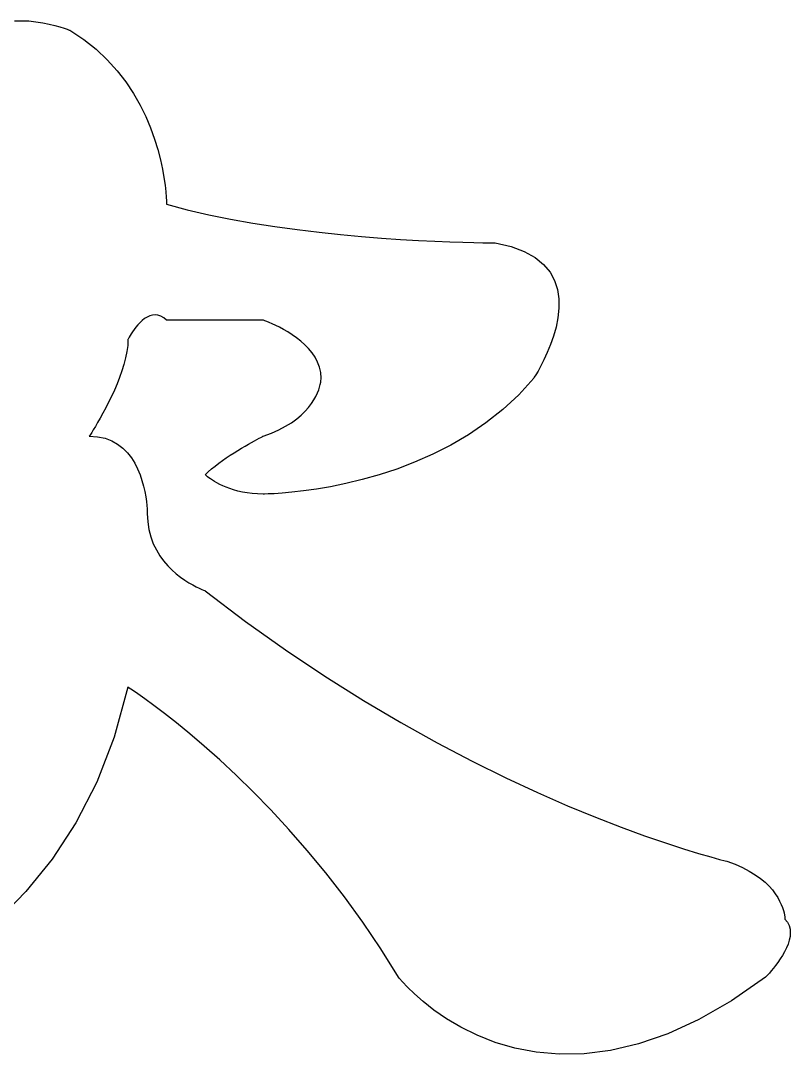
# Model space of a CAD drawing. Extents: x 8 to 213, y -217 to -66.
# Drawn here: x 34.99 to 41.11, y -102.37 to -94.16 of the extents above; entities that cross this region are included whole.
import ezdxf

# ---------------------------------------------------------------- set-up
doc = ezdxf.new("R2010")
doc.units = 0
doc.header["$MEASUREMENT"] = 0

msp = doc.modelspace()

# ---------------------------------------------------------------- linework, layer by layer
for p, q in [((34.9439, -94.1643, -80.2759), (35.0013, -94.1619, -80.2759)), ((35.0013, -94.1619, -80.2759), (35.0586, -94.164, -80.2759)), ((35.0586, -94.164, -80.2759), (35.1149, -94.1698, -80.2759)), ((35.1149, -94.1698, -80.2759), (35.1688, -94.1784, -80.2759)), ((35.1688, -94.1784, -80.2759), (35.2193, -94.1889, -80.2759)), ((35.2193, -94.1889, -80.2759), (35.2651, -94.2002, -80.2759)), ((35.2651, -94.2002, -80.2759), (35.3052, -94.2116, -80.2759)), ((35.3052, -94.2116, -80.2759), (35.3384, -94.222, -80.2759)), ((35.3384, -94.222, -80.2759), (35.3636, -94.2306, -80.2759)), ((35.3636, -94.2306, -80.2759), (35.3795, -94.2365, -80.2759)), ((35.3795, -94.2365, -80.2759), (35.3851, -94.2386, -80.2759)), ((35.3851, -94.2386, -80.2759), (35.4946, -94.311, -80.2759)), ((35.4946, -94.311, -80.2759), (35.5931, -94.3892, -80.2759)), ((35.5931, -94.3892, -80.2759), (35.6813, -94.4723, -80.2759)), ((35.6813, -94.4723, -80.2759), (35.7597, -94.5592, -80.2759)), ((35.7597, -94.5592, -80.2759), (35.8289, -94.6488, -80.2759)), ((35.8289, -94.6488, -80.2759), (35.8894, -94.7402, -80.2759)), ((35.8894, -94.7402, -80.2759), (35.9419, -94.8322, -80.2759)), ((35.9419, -94.8322, -80.2759), (35.9869, -94.924, -80.2759)), ((35.9869, -94.924, -80.2759), (36.025, -95.0143, -80.2759)), ((36.025, -95.0143, -80.2759), (36.0567, -95.1022, -80.2759)), ((36.0567, -95.1022, -80.2759), (36.0827, -95.1867, -80.2759)), ((36.0827, -95.1867, -80.2759), (36.1036, -95.2666, -80.2759)), ((36.1036, -95.2666, -80.2759), (36.1198, -95.3411, -80.2759)), ((36.1198, -95.3411, -80.2759), (36.132, -95.4089, -80.2759)), ((36.132, -95.4089, -80.2759), (36.1407, -95.4692, -80.2759)), ((36.1407, -95.4692, -80.2759), (36.1466, -95.5209, -80.2759)), ((36.1466, -95.5209, -80.2759), (36.1501, -95.5628, -80.2759)), ((36.1501, -95.5628, -80.2759), (36.1519, -95.5941, -80.2759)), ((36.1519, -95.5941, -80.2759), (36.1526, -95.6136, -80.2759)), ((36.1526, -95.6136, -80.2759), (36.1527, -95.6203, -80.2759)), ((36.1527, -95.6203, -80.2759), (36.3171, -95.6641, -80.2759)), ((36.3171, -95.6641, -80.2759), (36.4869, -95.7036, -80.2759)), ((36.4869, -95.7036, -80.2759), (36.6607, -95.7388, -80.2759)), ((36.6607, -95.7388, -80.2759), (36.8368, -95.7702, -80.2759)), ((36.8368, -95.7702, -80.2759), (37.0139, -95.7979, -80.2759)), ((37.0139, -95.7979, -80.2759), (37.1904, -95.8221, -80.2759)), ((37.1904, -95.8221, -80.2759), (37.3648, -95.8431, -80.2759)), ((37.3648, -95.8431, -80.2759), (37.5356, -95.8611, -80.2759)), ((37.5356, -95.8611, -80.2759), (37.7014, -95.8763, -80.2759)), ((37.7014, -95.8763, -80.2759), (37.8607, -95.889, -80.2759)), ((37.8607, -95.889, -80.2759), (38.0118, -95.8994, -80.2759)), ((38.0118, -95.8994, -80.2759), (38.1534, -95.9077, -80.2759)), ((38.1534, -95.9077, -80.2759), (38.284, -95.9142, -80.2759)), ((38.284, -95.9142, -80.2759), (38.402, -95.9191, -80.2759)), ((38.402, -95.9191, -80.2759), (38.5059, -95.9226, -80.2759)), ((38.5059, -95.9226, -80.2759), (38.5943, -95.9249, -80.2759)), ((38.5943, -95.9249, -80.2759), (38.6657, -95.9264, -80.2759)), ((38.6657, -95.9264, -80.2759), (38.7185, -95.9271, -80.2759)), ((38.7185, -95.9271, -80.2759), (38.7513, -95.9274, -80.2759)), ((38.7513, -95.9274, -80.2759), (38.7626, -95.9274, -80.2759)), ((38.7626, -95.9274, -80.2759), (38.8895, -95.956, -80.2759)), ((38.8895, -95.956, -80.2759), (38.995, -95.9948, -80.2759)), ((38.995, -95.9948, -80.2759), (39.0808, -96.0426, -80.2759)), ((39.0808, -96.0426, -80.2759), (39.1483, -96.0981, -80.2759)), ((39.1483, -96.0981, -80.2759), (39.1992, -96.1601, -80.2759)), ((39.1992, -96.1601, -80.2759), (39.2352, -96.2272, -80.2759)), ((39.2352, -96.2272, -80.2759), (39.2578, -96.2983, -80.2759)), ((39.2578, -96.2983, -80.2759), (39.2686, -96.372, -80.2759)), ((39.2686, -96.372, -80.2759), (39.2694, -96.4471, -80.2759)), ((39.2694, -96.4471, -80.2759), (39.2616, -96.5223, -80.2759)), ((35.9416, -96.5607, -80.2759), (35.9249, -96.5784, -80.2759)), ((35.9594, -96.5441, -80.2759), (35.9416, -96.5607, -80.2759)), ((35.9783, -96.5292, -80.2759), (35.9594, -96.5441, -80.2759)), ((35.9981, -96.5166, -80.2759), (35.9783, -96.5292, -80.2759)), ((36.0187, -96.5069, -80.2759), (35.9981, -96.5166, -80.2759)), ((36.04, -96.5007, -80.2759), (36.0187, -96.5069, -80.2759)), ((36.0618, -96.4985, -80.2759), (36.04, -96.5007, -80.2759)), ((36.0841, -96.5009, -80.2759), (36.0618, -96.4985, -80.2759)), ((36.1068, -96.5085, -80.2759), (36.0841, -96.5009, -80.2759)), ((36.1297, -96.5218, -80.2759), (36.1068, -96.5085, -80.2759)), ((36.1527, -96.5415, -80.2759), (36.1297, -96.5218, -80.2759)), ((36.1583, -96.5415, -80.2759), (36.1527, -96.5415, -80.2759)), ((36.1742, -96.5415, -80.2759), (36.1583, -96.5415, -80.2759)), ((36.1993, -96.5415, -80.2759), (36.1742, -96.5415, -80.2759)), ((36.2325, -96.5415, -80.2759), (36.1993, -96.5415, -80.2759)), ((36.2726, -96.5415, -80.2759), (36.2325, -96.5415, -80.2759)), ((36.3185, -96.5415, -80.2759), (36.2726, -96.5415, -80.2759)), ((36.369, -96.5415, -80.2759), (36.3185, -96.5415, -80.2759)), ((36.4229, -96.5415, -80.2759), (36.369, -96.5415, -80.2759)), ((36.4791, -96.5415, -80.2759), (36.4229, -96.5415, -80.2759)), ((36.5365, -96.5415, -80.2759), (36.4791, -96.5415, -80.2759)), ((36.5939, -96.5415, -80.2759), (36.5365, -96.5415, -80.2759)), ((36.6501, -96.5415, -80.2759), (36.5939, -96.5415, -80.2759)), ((36.704, -96.5415, -80.2759), (36.6501, -96.5415, -80.2759)), ((36.7545, -96.5415, -80.2759), (36.704, -96.5415, -80.2759)), ((36.8004, -96.5415, -80.2759), (36.7545, -96.5415, -80.2759)), ((36.8405, -96.5415, -80.2759), (36.8004, -96.5415, -80.2759)), ((36.8737, -96.5415, -80.2759), (36.8405, -96.5415, -80.2759)), ((36.8988, -96.5415, -80.2759), (36.8737, -96.5415, -80.2759)), ((36.9148, -96.5415, -80.2759), (36.8988, -96.5415, -80.2759)), ((36.9203, -96.5415, -80.2759), (36.9148, -96.5415, -80.2759)), ((36.9237, -96.5426, -80.2759), (36.9203, -96.5415, -80.2759)), ((36.9332, -96.5461, -80.2759), (36.9237, -96.5426, -80.2759)), ((36.9483, -96.5519, -80.2759), (36.9332, -96.5461, -80.2759)), ((36.9682, -96.5599, -80.2759), (36.9483, -96.5519, -80.2759)), ((36.9923, -96.5703, -80.2759), (36.9682, -96.5599, -80.2759)), ((37.0198, -96.5829, -80.2759), (36.9923, -96.5703, -80.2759)), ((39.2616, -96.5223, -80.2759), (39.2469, -96.5964, -80.2759)), ((35.872, -96.6494, -80.2759), (35.8628, -96.6643, -80.2759)), ((35.883, -96.6328, -80.2759), (35.872, -96.6494, -80.2759)), ((35.8955, -96.6151, -80.2759), (35.883, -96.6328, -80.2759)), ((35.9095, -96.5968, -80.2759), (35.8955, -96.6151, -80.2759)), ((35.9249, -96.5784, -80.2759), (35.9095, -96.5968, -80.2759)), ((37.0501, -96.5979, -80.2759), (37.0198, -96.5829, -80.2759)), ((37.0824, -96.6152, -80.2759), (37.0501, -96.5979, -80.2759)), ((37.1162, -96.6348, -80.2759), (37.0824, -96.6152, -80.2759)), ((37.1506, -96.6566, -80.2759), (37.1162, -96.6348, -80.2759)), ((37.185, -96.6808, -80.2759), (37.1506, -96.6566, -80.2759)), ((39.2469, -96.5964, -80.2759), (39.2269, -96.668, -80.2759)), ((35.8434, -96.7421, -80.2759), (35.8371, -96.7911, -80.2759)), ((35.8456, -96.695, -80.2759), (35.8434, -96.7421, -80.2759)), ((35.8468, -96.6928, -80.2759), (35.8456, -96.695, -80.2759)), ((35.8501, -96.6866, -80.2759), (35.8468, -96.6928, -80.2759)), ((35.8555, -96.6769, -80.2759), (35.8501, -96.6866, -80.2759)), ((35.8628, -96.6643, -80.2759), (35.8555, -96.6769, -80.2759)), ((37.2188, -96.7073, -80.2759), (37.185, -96.6808, -80.2759)), ((37.2511, -96.7361, -80.2759), (37.2188, -96.7073, -80.2759)), ((37.2814, -96.7672, -80.2759), (37.2511, -96.7361, -80.2759)), ((39.2032, -96.7359, -80.2759), (39.1774, -96.7989, -80.2759)), ((39.2269, -96.668, -80.2759), (39.2032, -96.7359, -80.2759)), ((35.8371, -96.7911, -80.2759), (35.827, -96.8415, -80.2759)), ((37.3089, -96.8006, -80.2759), (37.2814, -96.7672, -80.2759)), ((37.333, -96.8363, -80.2759), (37.3089, -96.8006, -80.2759)), ((39.1774, -96.7989, -80.2759), (39.1512, -96.8557, -80.2759)), ((35.8137, -96.8928, -80.2759), (35.7977, -96.9445, -80.2759)), ((35.827, -96.8415, -80.2759), (35.8137, -96.8928, -80.2759)), ((37.3529, -96.8743, -80.2759), (37.333, -96.8363, -80.2759)), ((37.368, -96.9146, -80.2759), (37.3529, -96.8743, -80.2759)), ((39.1262, -96.905, -80.2759), (39.1039, -96.9456, -80.2759)), ((39.1512, -96.8557, -80.2759), (39.1262, -96.905, -80.2759)), ((35.7977, -96.9445, -80.2759), (35.7793, -96.9962, -80.2759)), ((37.3776, -96.9572, -80.2759), (37.368, -96.9146, -80.2759)), ((37.3809, -97.0021, -80.2759), (37.3776, -96.9572, -80.2759)), ((39.0859, -96.9761, -80.2759), (39.074, -96.9954, -80.2759)), ((39.1039, -96.9456, -80.2759), (39.0859, -96.9761, -80.2759)), ((35.7591, -97.0475, -80.2759), (35.7376, -97.0979, -80.2759)), ((35.7793, -96.9962, -80.2759), (35.7591, -97.0475, -80.2759)), ((37.3685, -97.0725, -80.2759), (37.3737, -97.0524, -80.2759)), ((37.3737, -97.0524, -80.2759), (37.3772, -97.0352, -80.2759)), ((37.3772, -97.0352, -80.2759), (37.3793, -97.0212, -80.2759)), ((37.3793, -97.0212, -80.2759), (37.3804, -97.0108, -80.2759)), ((37.3804, -97.0108, -80.2759), (37.3808, -97.0043, -80.2759)), ((37.3808, -97.0043, -80.2759), (37.3809, -97.0021, -80.2759)), ((39.0697, -97.0021, -80.2759), (38.9502, -97.1334, -80.2759)), ((39.074, -96.9954, -80.2759), (39.0697, -97.0021, -80.2759)), ((35.7151, -97.1468, -80.2759), (35.6921, -97.194, -80.2759)), ((35.7376, -97.0979, -80.2759), (35.7151, -97.1468, -80.2759)), ((37.3233, -97.1748, -80.2759), (37.3389, -97.1466, -80.2759)), ((37.3389, -97.1466, -80.2759), (37.3514, -97.12, -80.2759)), ((37.3514, -97.12, -80.2759), (37.3611, -97.0952, -80.2759)), ((37.3611, -97.0952, -80.2759), (37.3685, -97.0725, -80.2759)), ((38.9502, -97.1334, -80.2759), (38.8229, -97.2517, -80.2759)), ((35.6921, -97.194, -80.2759), (35.6692, -97.2388, -80.2759)), ((37.2544, -97.2648, -80.2759), (37.2814, -97.2342, -80.2759)), ((37.2814, -97.2342, -80.2759), (37.3043, -97.2041, -80.2759)), ((37.3043, -97.2041, -80.2759), (37.3233, -97.1748, -80.2759)), ((35.6467, -97.2809, -80.2759), (35.6251, -97.3197, -80.2759)), ((35.6692, -97.2388, -80.2759), (35.6467, -97.2809, -80.2759)), ((37.1866, -97.3259, -80.2759), (37.2229, -97.2954, -80.2759)), ((37.2229, -97.2954, -80.2759), (37.2544, -97.2648, -80.2759)), ((38.8229, -97.2517, -80.2759), (38.6895, -97.3575, -80.2759)), ((35.5866, -97.3859, -80.2759), (35.5705, -97.4123, -80.2759)), ((35.6049, -97.3549, -80.2759), (35.5866, -97.3859, -80.2759)), ((35.6251, -97.3197, -80.2759), (35.6049, -97.3549, -80.2759)), ((37.0451, -97.4124, -80.2759), (37.098, -97.3847, -80.2759)), ((37.098, -97.3847, -80.2759), (37.1451, -97.3558, -80.2759)), ((37.1451, -97.3558, -80.2759), (37.1866, -97.3259, -80.2759)), ((38.6895, -97.3575, -80.2759), (38.5514, -97.4516, -80.2759)), ((35.5408, -97.4593, -80.2759), (35.5386, -97.4626, -80.2759)), ((35.5386, -97.4626, -80.2759), (35.6043, -97.4671, -80.2759)), ((35.5472, -97.4494, -80.2759), (35.5408, -97.4593, -80.2759)), ((35.5573, -97.4336, -80.2759), (35.5472, -97.4494, -80.2759)), ((35.5705, -97.4123, -80.2759), (35.5573, -97.4336, -80.2759)), ((35.6043, -97.4671, -80.2759), (35.6634, -97.4798, -80.2759)), ((35.6634, -97.4798, -80.2759), (35.7163, -97.4999, -80.2759)), ((36.8699, -97.489, -80.2759), (36.8872, -97.4798, -80.2759)), ((36.8872, -97.4798, -80.2759), (36.9011, -97.4725, -80.2759)), ((36.9011, -97.4725, -80.2759), (36.9116, -97.4671, -80.2759)), ((36.9116, -97.4671, -80.2759), (36.9181, -97.4638, -80.2759)), ((36.9181, -97.4638, -80.2759), (36.9203, -97.4626, -80.2759)), ((36.9203, -97.4626, -80.2759), (36.986, -97.4385, -80.2759)), ((36.986, -97.4385, -80.2759), (37.0451, -97.4124, -80.2759)), ((38.5514, -97.4516, -80.2759), (38.41, -97.5346, -80.2759)), ((35.7163, -97.4999, -80.2759), (35.7634, -97.5265, -80.2759)), ((35.7634, -97.5265, -80.2759), (35.8049, -97.5586, -80.2759)), ((35.8049, -97.5586, -80.2759), (35.8412, -97.5953, -80.2759)), ((36.7183, -97.5764, -80.2759), (36.7476, -97.5586, -80.2759)), ((36.7476, -97.5586, -80.2759), (36.7758, -97.5419, -80.2759)), ((36.7758, -97.5419, -80.2759), (36.8024, -97.5265, -80.2759)), ((36.8024, -97.5265, -80.2759), (36.8272, -97.5125, -80.2759)), ((36.8272, -97.5125, -80.2759), (36.8499, -97.4999, -80.2759)), ((36.8499, -97.4999, -80.2759), (36.8699, -97.489, -80.2759)), ((38.41, -97.5346, -80.2759), (38.2669, -97.6073, -80.2759)), ((35.8412, -97.5953, -80.2759), (35.8727, -97.6357, -80.2759)), ((35.8727, -97.6357, -80.2759), (35.8997, -97.6788, -80.2759)), ((36.5965, -97.6569, -80.2759), (36.6269, -97.6357, -80.2759)), ((36.6269, -97.6357, -80.2759), (36.6576, -97.6151, -80.2759)), ((36.6576, -97.6151, -80.2759), (36.6882, -97.5953, -80.2759)), ((36.6882, -97.5953, -80.2759), (36.7183, -97.5764, -80.2759)), ((38.2669, -97.6073, -80.2759), (38.1235, -97.6702, -80.2759)), ((35.8997, -97.6788, -80.2759), (35.9225, -97.7238, -80.2759)), ((35.9225, -97.7238, -80.2759), (35.9416, -97.7697, -80.2759)), ((36.4839, -97.7467, -80.2759), (36.5099, -97.7238, -80.2759)), ((36.5099, -97.7238, -80.2759), (36.5376, -97.7011, -80.2759)), ((36.5376, -97.7011, -80.2759), (36.5666, -97.6788, -80.2759)), ((36.5666, -97.6788, -80.2759), (36.5965, -97.6569, -80.2759)), ((37.9815, -97.7242, -80.2759), (37.8422, -97.77, -80.2759)), ((38.1235, -97.6702, -80.2759), (37.9815, -97.7242, -80.2759)), ((35.9416, -97.7697, -80.2759), (35.9572, -97.8156, -80.2759)), ((36.4597, -97.7697, -80.2759), (36.4839, -97.7467, -80.2759)), ((36.4609, -97.7708, -80.2759), (36.4597, -97.7697, -80.2759)), ((36.4644, -97.774, -80.2759), (36.4609, -97.7708, -80.2759)), ((36.4701, -97.779, -80.2759), (36.4644, -97.774, -80.2759)), ((36.4782, -97.7857, -80.2759), (36.4701, -97.779, -80.2759)), ((36.4885, -97.7937, -80.2759), (36.4782, -97.7857, -80.2759)), ((36.5012, -97.8028, -80.2759), (36.4885, -97.7937, -80.2759)), ((36.5162, -97.8129, -80.2759), (36.5012, -97.8028, -80.2759)), ((37.7071, -97.8081, -80.2759), (37.5778, -97.8393, -80.2759)), ((37.8422, -97.77, -80.2759), (37.7071, -97.8081, -80.2759)), ((35.9572, -97.8156, -80.2759), (35.9697, -97.8606, -80.2759)), ((35.9697, -97.8606, -80.2759), (35.9794, -97.9037, -80.2759)), ((36.5334, -97.8237, -80.2759), (36.5162, -97.8129, -80.2759)), ((36.553, -97.835, -80.2759), (36.5334, -97.8237, -80.2759)), ((36.5749, -97.8464, -80.2759), (36.553, -97.835, -80.2759)), ((36.5991, -97.8579, -80.2759), (36.5749, -97.8464, -80.2759)), ((36.6256, -97.8692, -80.2759), (36.5991, -97.8579, -80.2759)), ((36.6543, -97.88, -80.2759), (36.6256, -97.8692, -80.2759)), ((36.6854, -97.89, -80.2759), (36.6543, -97.88, -80.2759)), ((36.7188, -97.8992, -80.2759), (36.6854, -97.89, -80.2759)), ((37.3425, -97.8837, -80.2759), (37.2395, -97.8983, -80.2759)), ((37.4558, -97.8643, -80.2759), (37.3425, -97.8837, -80.2759)), ((37.5778, -97.8393, -80.2759), (37.4558, -97.8643, -80.2759)), ((35.9794, -97.9037, -80.2759), (35.9867, -97.9441, -80.2759)), ((35.9867, -97.9441, -80.2759), (35.992, -97.9808, -80.2759)), ((36.7545, -97.9072, -80.2759), (36.7188, -97.8992, -80.2759)), ((36.7925, -97.9139, -80.2759), (36.7545, -97.9072, -80.2759)), ((36.8328, -97.9189, -80.2759), (36.7925, -97.9139, -80.2759)), ((36.8754, -97.9221, -80.2759), (36.8328, -97.9189, -80.2759)), ((36.9203, -97.9232, -80.2759), (36.8754, -97.9221, -80.2759)), ((36.9304, -97.9231, -80.2759), (36.9203, -97.9232, -80.2759)), ((36.9598, -97.9223, -80.2759), (36.9304, -97.9231, -80.2759)), ((37.0068, -97.9201, -80.2759), (36.9598, -97.9223, -80.2759)), ((37.0702, -97.9158, -80.2759), (37.0068, -97.9201, -80.2759)), ((37.1482, -97.9088, -80.2759), (37.0702, -97.9158, -80.2759)), ((37.2395, -97.8983, -80.2759), (37.1482, -97.9088, -80.2759)), ((35.992, -97.9808, -80.2759), (35.9955, -98.0129, -80.2759)), ((35.9955, -98.0129, -80.2759), (35.9976, -98.0394, -80.2759)), ((35.9976, -98.0394, -80.2759), (35.9987, -98.0595, -80.2759)), ((35.9987, -98.0595, -80.2759), (35.9991, -98.0723, -80.2759)), ((35.9991, -98.0723, -80.2759), (35.9992, -98.0767, -80.2759)), ((35.9992, -98.0767, -80.2759), (36.0025, -98.1435, -80.2759)), ((36.0025, -98.1435, -80.2759), (36.0121, -98.2058, -80.2759)), ((36.0121, -98.2058, -80.2759), (36.0272, -98.2638, -80.2759)), ((36.0272, -98.2638, -80.2759), (36.0471, -98.3175, -80.2759)), ((36.0471, -98.3175, -80.2759), (36.0711, -98.367, -80.2759)), ((36.0711, -98.367, -80.2759), (36.0987, -98.4125, -80.2759)), ((36.0987, -98.4125, -80.2759), (36.1289, -98.4541, -80.2759)), ((36.1289, -98.4541, -80.2759), (36.1613, -98.4919, -80.2759)), ((36.1613, -98.4919, -80.2759), (36.195, -98.526, -80.2759)), ((36.195, -98.526, -80.2759), (36.2295, -98.5565, -80.2759)), ((36.2295, -98.5565, -80.2759), (36.2639, -98.5836, -80.2759)), ((36.2639, -98.5836, -80.2759), (36.2976, -98.6073, -80.2759)), ((36.2976, -98.6073, -80.2759), (36.33, -98.6278, -80.2759)), ((36.33, -98.6278, -80.2759), (36.3603, -98.6452, -80.2759)), ((36.3603, -98.6452, -80.2759), (36.3878, -98.6596, -80.2759)), ((36.3878, -98.6596, -80.2759), (36.4118, -98.6712, -80.2759)), ((36.4118, -98.6712, -80.2759), (36.4318, -98.6799, -80.2759)), ((36.4318, -98.6799, -80.2759), (36.4469, -98.6861, -80.2759)), ((36.4469, -98.6861, -80.2759), (36.4564, -98.6897, -80.2759)), ((36.4564, -98.6897, -80.2759), (36.4597, -98.6908, -80.2759)), ((36.4597, -98.6908, -80.2759), (36.7808, -98.935, -80.2759)), ((36.7808, -98.935, -80.2759), (37.0981, -99.1614, -80.2759)), ((37.0981, -99.1614, -80.2759), (37.4104, -99.3705, -80.2759)), ((37.4104, -99.3705, -80.2759), (37.7162, -99.5628, -80.2759)), ((35.8456, -99.4585, -80.2759), (35.7369, -99.8537, -80.2759)), ((35.8547, -99.4642, -80.2759), (35.8456, -99.4585, -80.2759)), ((35.881, -99.4815, -80.2759), (35.8547, -99.4642, -80.2759)), ((35.9234, -99.5103, -80.2759), (35.881, -99.4815, -80.2759)), ((35.9808, -99.5506, -80.2759), (35.9234, -99.5103, -80.2759)), ((36.0519, -99.6024, -80.2759), (35.9808, -99.5506, -80.2759)), ((36.1358, -99.6657, -80.2759), (36.0519, -99.6024, -80.2759)), ((37.7162, -99.5628, -80.2759), (38.0142, -99.7391, -80.2759)), ((36.2312, -99.7406, -80.2759), (36.1358, -99.6657, -80.2759)), ((36.3369, -99.8269, -80.2759), (36.2312, -99.7406, -80.2759)), ((38.0142, -99.7391, -80.2759), (38.303, -99.8998, -80.2759)), ((35.7369, -99.8537, -80.2759), (35.5976, -100.2116, -80.2759)), ((36.4519, -99.9248, -80.2759), (36.3369, -99.8269, -80.2759)), ((36.5749, -100.0342, -80.2759), (36.4519, -99.9248, -80.2759)), ((38.303, -99.8998, -80.2759), (38.5811, -100.0456, -80.2759)), ((36.7048, -100.1551, -80.2759), (36.5749, -100.0342, -80.2759)), ((38.5811, -100.0456, -80.2759), (38.8474, -100.1769, -80.2759)), ((36.8405, -100.2875, -80.2759), (36.7048, -100.1551, -80.2759)), ((38.8474, -100.1769, -80.2759), (39.1002, -100.2945, -80.2759)), ((35.5976, -100.2116, -80.2759), (35.4315, -100.5341, -80.2759)), ((36.9808, -100.4314, -80.2759), (36.8405, -100.2875, -80.2759)), ((39.1002, -100.2945, -80.2759), (39.3383, -100.3988, -80.2759)), ((37.1245, -100.5869, -80.2759), (36.9808, -100.4314, -80.2759)), ((39.3383, -100.3988, -80.2759), (39.5603, -100.4904, -80.2759)), ((39.5603, -100.4904, -80.2759), (39.7648, -100.57, -80.2759)), ((35.4315, -100.5341, -80.2759), (35.2426, -100.823, -80.2759)), ((37.2705, -100.7538, -80.2759), (37.1245, -100.5869, -80.2759)), ((39.7648, -100.57, -80.2759), (39.9504, -100.638, -80.2759)), ((39.9504, -100.638, -80.2759), (40.1158, -100.6951, -80.2759)), ((37.4177, -100.9323, -80.2759), (37.2705, -100.7538, -80.2759)), ((40.1158, -100.6951, -80.2759), (40.2595, -100.7418, -80.2759)), ((40.2595, -100.7418, -80.2759), (40.3801, -100.7788, -80.2759)), ((35.2426, -100.823, -80.2759), (35.0348, -101.0801, -80.2759)), ((40.3801, -100.7788, -80.2759), (40.4764, -100.8065, -80.2759)), ((40.4764, -100.8065, -80.2759), (40.5469, -100.8256, -80.2759)), ((40.5469, -100.8256, -80.2759), (40.5902, -100.8366, -80.2759)), ((40.5902, -100.8366, -80.2759), (40.6049, -100.8402, -80.2759)), ((40.6049, -100.8402, -80.2759), (40.6706, -100.8643, -80.2759)), ((40.6706, -100.8643, -80.2759), (40.7297, -100.8904, -80.2759)), ((40.7297, -100.8904, -80.2759), (40.7826, -100.9181, -80.2759)), ((40.7826, -100.9181, -80.2759), (40.8297, -100.947, -80.2759)), ((37.5649, -101.1223, -80.2759), (37.4177, -100.9323, -80.2759)), ((40.8297, -100.947, -80.2759), (40.8712, -100.9769, -80.2759)), ((40.8712, -100.9769, -80.2759), (40.9075, -101.0074, -80.2759)), ((40.9075, -101.0074, -80.2759), (40.939, -101.038, -80.2759)), ((35.0348, -101.0801, -80.2759), (34.8121, -101.3072, -80.2759)), ((40.939, -101.038, -80.2759), (40.966, -101.0686, -80.2759)), ((40.966, -101.0686, -80.2759), (40.9888, -101.0987, -80.2759)), ((37.711, -101.3238, -80.2759), (37.5649, -101.1223, -80.2759)), ((40.9888, -101.0987, -80.2759), (41.0079, -101.128, -80.2759)), ((41.0079, -101.128, -80.2759), (41.0235, -101.1562, -80.2759)), ((41.0235, -101.1562, -80.2759), (41.036, -101.1828, -80.2759)), ((41.036, -101.1828, -80.2759), (41.0457, -101.2076, -80.2759)), ((41.0457, -101.2076, -80.2759), (41.053, -101.2303, -80.2759)), ((41.053, -101.2303, -80.2759), (41.0583, -101.2504, -80.2759)), ((41.0583, -101.2504, -80.2759), (41.0618, -101.2676, -80.2759)), ((37.8547, -101.5368, -80.2759), (37.711, -101.3238, -80.2759)), ((41.0618, -101.2676, -80.2759), (41.0639, -101.2816, -80.2759)), ((41.0639, -101.2816, -80.2759), (41.065, -101.292, -80.2759)), ((41.065, -101.292, -80.2759), (41.0654, -101.2985, -80.2759)), ((41.0654, -101.2985, -80.2759), (41.0655, -101.3007, -80.2759)), ((41.0655, -101.3007, -80.2759), (41.0851, -101.3249, -80.2759)), ((41.0851, -101.3249, -80.2759), (41.0985, -101.3509, -80.2759)), ((41.0985, -101.3509, -80.2759), (41.1061, -101.3786, -80.2759)), ((41.1061, -101.3786, -80.2759), (41.1085, -101.4076, -80.2759)), ((41.1085, -101.4076, -80.2759), (41.1063, -101.4375, -80.2759)), ((41.0903, -101.4986, -80.2759), (41.0778, -101.5292, -80.2759)), ((41.1, -101.4679, -80.2759), (41.0903, -101.4986, -80.2759)), ((41.1063, -101.4375, -80.2759), (41.1, -101.4679, -80.2759)), ((37.995, -101.7613, -80.2759), (37.8547, -101.5368, -80.2759)), ((41.0629, -101.5593, -80.2759), (41.0463, -101.5886, -80.2759)), ((41.0778, -101.5292, -80.2759), (41.0629, -101.5593, -80.2759)), ((40.9919, -101.6682, -80.2759), (40.9741, -101.6908, -80.2759)), ((41.0102, -101.6434, -80.2759), (40.9919, -101.6682, -80.2759)), ((41.0285, -101.6168, -80.2759), (41.0102, -101.6434, -80.2759)), ((41.0463, -101.5886, -80.2759), (41.0285, -101.6168, -80.2759)), ((40.9301, -101.7421, -80.2759), (40.9204, -101.7526, -80.2759)), ((40.9427, -101.7282, -80.2759), (40.9301, -101.7421, -80.2759)), ((40.9575, -101.7109, -80.2759), (40.9427, -101.7282, -80.2759)), ((40.9741, -101.6908, -80.2759), (40.9575, -101.7109, -80.2759)), ((38.003, -101.7712, -80.2759), (37.995, -101.7613, -80.2759)), ((38.0269, -101.7986, -80.2759), (38.003, -101.7712, -80.2759)), ((38.0665, -101.8406, -80.2759), (38.0269, -101.7986, -80.2759)), ((40.912, -101.7613, -80.2759), (40.6414, -101.9484, -80.2759)), ((40.9142, -101.7591, -80.2759), (40.912, -101.7613, -80.2759)), ((40.9204, -101.7526, -80.2759), (40.9142, -101.7591, -80.2759)), ((38.1215, -101.894, -80.2759), (38.0665, -101.8406, -80.2759)), ((38.1917, -101.9556, -80.2759), (38.1215, -101.894, -80.2759)), ((38.2769, -102.0225, -80.2759), (38.1917, -101.9556, -80.2759)), ((40.6414, -101.9484, -80.2759), (40.3826, -102.0971, -80.2759)), ((38.3768, -102.0914, -80.2759), (38.2769, -102.0225, -80.2759)), ((38.4912, -102.1592, -80.2759), (38.3768, -102.0914, -80.2759)), ((38.6199, -102.223, -80.2759), (38.4912, -102.1592, -80.2759)), ((40.3826, -102.0971, -80.2759), (40.1358, -102.2105, -80.2759)), ((38.7626, -102.2795, -80.2759), (38.6199, -102.223, -80.2759)), ((40.1358, -102.2105, -80.2759), (39.9011, -102.2919, -80.2759)), ((38.9192, -102.3256, -80.2759), (38.7626, -102.2795, -80.2759)), ((39.0893, -102.3582, -80.2759), (38.9192, -102.3256, -80.2759)), ((39.9011, -102.2919, -80.2759), (39.679, -102.3442, -80.2759)), ((39.2728, -102.3743, -80.2759), (39.0893, -102.3582, -80.2759)), ((39.4694, -102.3707, -80.2759), (39.2728, -102.3743, -80.2759)), ((39.679, -102.3442, -80.2759), (39.4694, -102.3707, -80.2759))]:
    msp.add_line(p, q)

doc.saveas('drawing.dxf')
